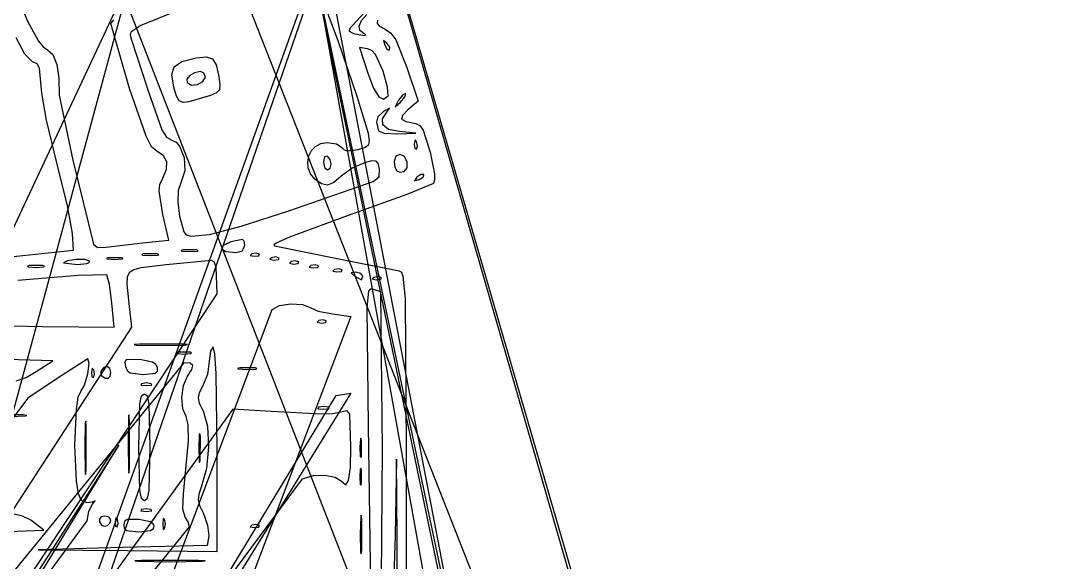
# Model space of a CAD drawing. Extents: x -109 to 333, y -74 to 385.
# Drawn here: x 234.6 to 332.7, y 142.3 to 194.2 of the extents above; entities that cross this region are included whole.
import ezdxf

# ---------------------------------------------------------------- set-up
doc = ezdxf.new("R2010")
doc.units = 0

msp = doc.modelspace()

# ---------------------------------------------------------------- linework, layer by layer
at = {"layer": 'Image'}
for p, q in [((207.647886, 291.25081), (302.569, 47.0199)), ((268.043613, 282.974969), (190.906, -1.69433)), ((152.779, 1.20722), (273.72797, 259.363193)), ((252.99237, 259.457269), (327.177, 3.75506)), ((327.177, 1.87358), (252.99237, 259.457269)), ((254.684448, 247.039021), (301.197, 5.79093)), ((297.887957, 3.250942), (254.573196, 244.499021)), ((332.651688, 1.735468), (237.729096, 243.051549)), ((254.497076, 237.986329), (303.133, 6.21793)), ((303.133005, 3.79364), (254.497076, 237.986329)), ((197.958468, 10.49204), (274.44119, 231.987084)), ((274.44119, 231.987084), (197.959, 18.9587)), ((264.93367, 192.21378), (263.100033, 197.152951)), ((234.177823, 196.617851), (235.275103, 194.051451)), ((253.248951, 196.604378), (246.059902, 193.686076)), ((243.208923, 193.880786), (243.500831, 194.241656)), ((267.391433, 194.856558), (266.019773, 193.360608)), ((267.165184, 194.161787), (267.667592, 194.733612)), ((268.704211, 194.205166), (268.658214, 193.886103)), ((235.275103, 194.051451), (236.283346, 192.194282)), ((244.982063, 187.675696), (243.208923, 193.880786)), ((246.059902, 193.686076), (245.119542, 193.044102)), ((266.019773, 193.360608), (265.987067, 193.134561)), ((266.946028, 193.637784), (267.165184, 194.161787)), ((267.017099, 193.20659), (266.946028, 193.637784)), ((268.658214, 193.886103), (268.888404, 193.632993)), ((268.888404, 193.632993), (269.428281, 193.34179)), ((269.428281, 193.34179), (269.967669, 192.958577)), ((234.970911, 190.949563), (234.168292, 192.495517)), ((245.119542, 193.044102), (245.035462, 192.788411)), ((245.035462, 192.788411), (245.103091, 192.523298)), ((245.103091, 192.523298), (246.797491, 187.334928)), ((265.987067, 193.134561), (266.389992, 192.933888)), ((266.389992, 192.933888), (267.465705, 192.743084)), ((267.38537, 192.913192), (267.017099, 193.20659)), ((267.611639, 192.782162), (267.385361, 192.913201)), ((267.385361, 192.913201), (267.38537, 192.913192)), ((267.465705, 192.743084), (267.611639, 192.782162)), ((269.59591, 192.01225), (269.274653, 192.246361)), ((269.274653, 192.246361), (269.385259, 191.801599)), ((269.967669, 192.958577), (270.444537, 192.303433)), ((270.444537, 192.303433), (271.505411, 189.65412)), ((236.283346, 192.194282), (236.741187, 191.633313)), ((236.741187, 191.633313), (237.136353, 191.363361)), ((237.136353, 191.363361), (237.648575, 190.909398)), ((266.768001, 186.897559), (264.93367, 192.21378)), ((267.753916, 191.464404), (266.9679, 191.581151)), ((266.9679, 191.581151), (267.770483, 189.112551)), ((268.15632, 191.302598), (267.753916, 191.464404)), ((268.517318, 190.918845), (268.15632, 191.302598)), ((269.385259, 191.801599), (269.628598, 191.386937)), ((269.864267, 191.622601), (269.595909, 192.01225)), ((269.595909, 192.01225), (269.59591, 192.01225)), ((269.628598, 191.386937), (269.852844, 191.337502)), ((269.852844, 191.337502), (269.864267, 191.622601)), ((235.719782, 190.205967), (234.970911, 190.949563)), ((237.648575, 190.909398), (238.025243, 189.972323)), ((249.993334, 190.231363), (251.36753, 190.58235)), ((251.36753, 190.58235), (252.327523, 190.694128)), ((252.327523, 190.694128), (252.917755, 190.509033)), ((252.917755, 190.509033), (253.273117, 189.916069)), ((269.225476, 189.325004), (268.517318, 190.918845)), ((236.148994, 190.00971), (235.719782, 190.205967)), ((236.391989, 189.606122), (236.148994, 190.00971)), ((236.605705, 187.207777), (236.391989, 189.606122)), ((238.025243, 189.972323), (238.242066, 188.644801)), ((249.01977, 188.971557), (249.244056, 189.737531)), ((249.244056, 189.737531), (249.993334, 190.231363)), ((253.273117, 189.916069), (253.5285, 188.80424)), ((269.649878, 187.799801), (269.225476, 189.325004)), ((271.505411, 189.65412), (272.581521, 186.4556)), ((238.242066, 188.644801), (238.274753, 187.019501)), ((249.22055, 187.80414), (249.01977, 188.971557)), ((250.750422, 188.899743), (250.481502, 188.561806)), ((250.481502, 188.561806), (250.498369, 188.225759)), ((251.21102, 189.16212), (250.750422, 188.899743)), ((251.769189, 189.271489), (251.21102, 189.16212)), ((251.492694, 188.053079), (252.013884, 188.330976)), ((252.101371, 189.122644), (251.769189, 189.271489)), ((252.013884, 188.330976), (252.239539, 188.756695)), ((252.23954, 188.756693), (252.101371, 189.122644)), ((252.239539, 188.756695), (252.23954, 188.756693)), ((253.5285, 188.80424), (253.637094, 188.023713)), ((267.770483, 189.112551), (268.307674, 187.706725)), ((246.569709, 183.086724), (244.982063, 187.675696)), ((249.220549, 187.804136), (249.22055, 187.80414)), ((249.485138, 186.929543), (249.220549, 187.804136)), ((250.498369, 188.225759), (250.909635, 187.994256)), ((250.909635, 187.994256), (251.492694, 188.053079)), ((253.577871, 187.54736), (253.293705, 187.245749)), ((253.637094, 188.023713), (253.577871, 187.54736)), ((268.307674, 187.706725), (268.814846, 186.875742)), ((269.707568, 186.973154), (269.649878, 187.799801)), ((237.057456, 184.63033), (236.605705, 187.207777)), ((238.274753, 187.019501), (239.562195, 180.804904)), ((246.797491, 187.334928), (248.072695, 183.703387)), ((249.746505, 186.468092), (249.485138, 186.929543)), ((250.106271, 186.32007), (249.746505, 186.468092)), ((250.666059, 186.385766), (250.106271, 186.32007)), ((252.727469, 186.98945), (250.666059, 186.385766)), ((253.293705, 187.245749), (252.727469, 186.98945)), ((267.834831, 183.352078), (266.768001, 186.897559)), ((268.814846, 186.875742), (269.284109, 186.628313)), ((269.284109, 186.628313), (269.707573, 186.973151)), ((269.707573, 186.973151), (269.707568, 186.973154)), ((270.715189, 186.532773), (270.383719, 185.912818)), ((271.119906, 187.065771), (270.715189, 186.532773)), ((270.89519, 186.352777), (271.321275, 186.864402)), ((271.393368, 187.18233), (271.119906, 187.065771)), ((271.321275, 186.864402), (271.393368, 187.182329)), ((271.393368, 187.182329), (271.393368, 187.18233)), ((272.581521, 186.4556), (271.605626, 185.606335)), ((269.261284, 185.465636), (268.716754, 184.955288)), ((269.16253, 184.758685), (269.64203, 185.48367)), ((269.83742, 185.769392), (269.261284, 185.465636)), ((269.64203, 185.48367), (269.83742, 185.769392)), ((270.383719, 185.912818), (270.89519, 186.352777)), ((271.605626, 185.606335), (271.073365, 185.077296)), ((238.049585, 180.547147), (237.057456, 184.63033)), ((268.716754, 184.955288), (268.602775, 184.449866)), ((268.602775, 184.449866), (268.795363, 183.602424)), ((269.20197, 184.172583), (269.16253, 184.758685)), ((271.073365, 185.077296), (270.991331, 184.734648)), ((270.991331, 184.734648), (271.401851, 184.5046)), ((271.401851, 184.5046), (272.347249, 184.313365)), ((248.072695, 183.703387), (248.536619, 183.001382)), ((268.795363, 183.602424), (269.320413, 183.377715)), ((269.743662, 183.754212), (269.20197, 184.172583)), ((270.77092, 183.53242), (269.743662, 183.754212)), ((272.370183, 183.388387), (270.770913, 183.532433)), ((270.770913, 183.532433), (270.77092, 183.53242)), ((272.347249, 184.313365), (272.729483, 184.13059)), ((272.729483, 184.13059), (273.062393, 183.664133)), ((273.062393, 183.664133), (273.740409, 181.564045)), ((247.104461, 182.090038), (246.569709, 183.086724)), ((248.536619, 183.001382), (249.038111, 182.726478)), ((249.038111, 182.726478), (249.43658, 182.519896)), ((249.43658, 182.519896), (249.769156, 182.14313)), ((263.28278, 182.40331), (263.899244, 182.503945)), ((263.899244, 182.503945), (264.76237, 182.35616)), ((267.947178, 182.689767), (267.834831, 183.352078)), ((267.869315, 182.291335), (267.947178, 182.689767)), ((269.320413, 183.377715), (270.582763, 183.322649)), ((270.582763, 183.322649), (272.370183, 183.388387)), ((272.287975, 182.738138), (272.21259, 182.347508)), ((272.43992, 182.574855), (272.287975, 182.738138)), ((272.43992, 182.574854), (272.43992, 182.574855)), ((272.512726, 182.159263), (272.43992, 182.574854)), ((247.598623, 181.654506), (247.104461, 182.090038)), ((248.24122, 181.218328), (247.598623, 181.654506)), ((249.769156, 182.14313), (250.201619, 181.046391)), ((262.129809, 181.207085), (262.384834, 181.715717)), ((262.384834, 181.715717), (262.773567, 182.127513)), ((262.773567, 182.127513), (263.28278, 182.40331)), ((264.76237, 182.35616), (265.297114, 182.000845)), ((265.297114, 182.000845), (265.503227, 181.782324)), ((265.503227, 181.782324), (265.808716, 181.683415)), ((265.808716, 181.683415), (266.847054, 181.830208)), ((266.847054, 181.830208), (267.527266, 182.042807)), ((267.527266, 182.042807), (267.869315, 182.291335)), ((272.21259, 182.347508), (272.258377, 181.904921)), ((272.258377, 181.904921), (272.41023, 181.853619)), ((272.41023, 181.853619), (272.512726, 182.159263)), ((273.740409, 181.564045), (274.141376, 179.508437)), ((239.052306, 176.436149), (238.049585, 180.547147)), ((239.562195, 180.804904), (241.556773, 172.784401)), ((248.550604, 180.645148), (248.24122, 181.218328)), ((248.527528, 179.93158), (248.550604, 180.645148)), ((250.201619, 181.046391), (250.265476, 179.77095)), ((262.021722, 180.64078), (262.129809, 181.207085)), ((262.073801, 180.055965), (262.021722, 180.64078)), ((263.638117, 181.124279), (263.527578, 180.645395)), ((263.527578, 180.645395), (263.638117, 180.098191)), ((263.903893, 181.187628), (263.638117, 181.124279)), ((264.169644, 180.864097), (263.903893, 181.187628)), ((264.28018, 180.412827), (264.169644, 180.864097)), ((267.442574, 180.564242), (266.266295, 180.043226)), ((268.148097, 180.733618), (267.442574, 180.564242)), ((268.555517, 180.722346), (268.148097, 180.733618)), ((268.771216, 180.488594), (268.555517, 180.722346)), ((268.901574, 179.99053), (268.771216, 180.488594)), ((270.458994, 181.197267), (270.30059, 180.685905)), ((270.30059, 180.685905), (270.359438, 180.135796)), ((270.825633, 181.357932), (270.458994, 181.197267)), ((271.237648, 181.17298), (270.825633, 181.357932)), ((271.53218, 180.647489), (271.237648, 181.17298)), ((271.524858, 180.077576), (271.532179, 180.647489)), ((271.532179, 180.647489), (271.53218, 180.647489)), ((248.172747, 179.074236), (248.527528, 179.93158)), ((250.265476, 179.77095), (249.890704, 178.651498)), ((262.299276, 179.491802), (262.073801, 180.055965)), ((262.711374, 178.987455), (262.299276, 179.491802)), ((263.638117, 180.098191), (263.903893, 179.870594)), ((263.903893, 179.870594), (264.169644, 180.029874)), ((264.169644, 180.029874), (264.28018, 180.412827)), ((264.28018, 180.412827), (264.28018, 180.412827)), ((266.266295, 180.043226), (265.238054, 179.287522)), ((268.864934, 179.200136), (268.901574, 179.99053)), ((270.359438, 180.135796), (270.535515, 179.79308)), ((270.535515, 179.79308), (270.82812, 179.65847)), ((270.82812, 179.65847), (271.236551, 179.732678)), ((271.236551, 179.732678), (271.524858, 180.077576)), ((274.141376, 179.508437), (274.152445, 178.891171)), ((247.901117, 178.475038), (248.172747, 179.074236)), ((249.890704, 178.651498), (249.63037, 177.892803)), ((260.20535, 175.96684), (268.27919, 178.76188)), ((263.34766, 178.525088), (262.711374, 178.987455)), ((263.918074, 178.41352), (263.34766, 178.525088)), ((264.516808, 178.663936), (263.918074, 178.41352)), ((265.238054, 179.287522), (264.516808, 178.663936)), ((268.27919, 178.76188), (268.864934, 179.200136)), ((274.035783, 178.562365), (271.489023, 177.512785)), ((272.458444, 179.164697), (272.22433, 178.843429)), ((272.22433, 178.843429), (272.669095, 178.954046)), ((272.848083, 179.433044), (272.458444, 179.164697)), ((272.669095, 178.954046), (273.083743, 179.197379)), ((273.13318, 179.421623), (272.848083, 179.433044)), ((273.083743, 179.197379), (273.133181, 179.421623)), ((273.133181, 179.421623), (273.13318, 179.421623)), ((274.152445, 178.891171), (274.035783, 178.562365)), ((247.81115, 177.83603), (247.901117, 178.475038)), ((248.177263, 175.616966), (247.81115, 177.83603)), ((249.63037, 177.892803), (249.595619, 176.800487)), ((249.595619, 176.800487), (249.781373, 175.456612)), ((271.489023, 177.512785), (265.884163, 175.507555)), ((239.529525, 173.791827), (239.052306, 176.436149)), ((248.73214, 173.143486), (248.177263, 175.616966)), ((255.676429, 174.48758), (260.20535, 175.966858)), ((260.20535, 175.966858), (260.20535, 175.96684)), ((249.781373, 175.456612), (250.18255, 173.943238)), ((265.884163, 175.507555), (260.269718, 173.449743)), ((239.632536, 172.191957), (239.529525, 173.791827)), ((250.18255, 173.943238), (250.408405, 173.659324)), ((250.408405, 173.659324), (250.875155, 173.518195)), ((250.875155, 173.518195), (252.636406, 173.685501)), ((252.636406, 173.685501), (255.676429, 174.48758)), ((241.556773, 172.784401), (241.93057, 172.462064)), ((242.738243, 172.479277), (246.252813, 172.909008)), ((246.25271, 172.908974), (248.73214, 173.143486)), ((246.252813, 172.909008), (246.25271, 172.908974)), ((253.931507, 172.655238), (253.784295, 172.326757)), ((254.67617, 172.995304), (253.931507, 172.655238)), ((255.788, 173.220458), (254.67617, 172.995304)), ((255.963602, 173.058081), (255.788, 173.220458)), ((255.798289, 172.142203), (256.002642, 172.685043)), ((256.00264, 172.68504), (255.963602, 173.058081)), ((256.002642, 172.685043), (256.00264, 172.68504)), ((259.019711, 172.870415), (258.794336, 172.697401)), ((258.794336, 172.697401), (258.839313, 172.603775)), ((260.269718, 173.449743), (259.019711, 172.870415)), ((231.730316, 171.359334), (239.632536, 172.191957)), ((241.93057, 172.462064), (242.738243, 172.479277)), ((246.31226, 171.851336), (246.160498, 171.784517)), ((246.160498, 171.784517), (246.234071, 171.729797)), ((246.234071, 171.729797), (246.970797, 171.679245)), ((247.62931, 171.851336), (246.31226, 171.851336)), ((246.970797, 171.679245), (247.707497, 171.729797)), ((247.781067, 171.784516), (247.629306, 171.851336)), ((247.629306, 171.851336), (247.62931, 171.851336)), ((247.707497, 171.729797), (247.781067, 171.784516)), ((250.07598, 172.227061), (249.924201, 172.160242)), ((249.924201, 172.160242), (249.997766, 172.105522)), ((249.997766, 172.105522), (250.734489, 172.05497)), ((251.393, 172.227061), (250.07598, 172.227061)), ((250.734489, 172.05497), (251.471211, 172.105522)), ((251.544775, 172.160242), (251.392998, 172.227061)), ((251.392998, 172.227061), (251.393, 172.227061)), ((251.471211, 172.105522), (251.544775, 172.160242)), ((253.784295, 172.326757), (254.202971, 172.077082)), ((254.202971, 172.077082), (255.155976, 171.973434)), ((255.155976, 171.973434), (255.798289, 172.142203)), ((256.683923, 171.848965), (256.520647, 171.697019)), ((256.520647, 171.697019), (256.911281, 171.621621)), ((257.099516, 171.921777), (256.683923, 171.848965)), ((256.911281, 171.621621), (257.353868, 171.667423)), ((257.40517, 171.819275), (257.099516, 171.921777)), ((257.353868, 171.667423), (257.405169, 171.819261)), ((257.405169, 171.819261), (257.40517, 171.819275)), ((258.839313, 172.603775), (264.845163, 171.407245)), ((235.40038, 170.72206), (235.248601, 170.655241)), ((236.7174, 170.72206), (235.40038, 170.72206)), ((236.869175, 170.655241), (236.717398, 170.72206)), ((236.717398, 170.72206), (236.7174, 170.72206)), ((239.054649, 171.182448), (238.69219, 170.984107)), ((238.69219, 170.984107), (240.03145, 170.83867)), ((239.865806, 171.29527), (239.054649, 171.182448)), ((240.711333, 171.29454), (239.865806, 171.29527)), ((240.03145, 170.83867), (240.920364, 170.930777)), ((241.1769, 171.152224), (240.711333, 171.29454)), ((240.920364, 170.930777), (241.146476, 171.030478)), ((241.146476, 171.030478), (241.1769, 171.152224)), ((241.1769, 171.152224), (241.1769, 171.152224)), ((242.92595, 171.475046), (242.774188, 171.408226)), ((242.774188, 171.408226), (242.847761, 171.353505)), ((242.847761, 171.353505), (243.584487, 171.302953)), ((244.243, 171.475046), (242.92595, 171.475046)), ((243.584487, 171.302953), (244.321187, 171.353506)), ((244.394757, 171.408226), (244.242996, 171.475046)), ((244.242996, 171.475046), (244.243, 171.475046)), ((244.321187, 171.353506), (244.394757, 171.408226)), ((248.489716, 170.786244), (246.082716, 170.493046)), ((252.817106, 171.21567), (248.489716, 170.786244)), ((253.089049, 171.075544), (252.817106, 171.21567)), ((253.257789, 170.575458), (253.089049, 171.075544)), ((258.565753, 171.472676), (258.402477, 171.320728)), ((258.402477, 171.320728), (258.793111, 171.245332)), ((258.981346, 171.545488), (258.565753, 171.472676)), ((258.793111, 171.245332), (259.235688, 171.291133)), ((259.287, 171.442986), (258.981346, 171.545488)), ((259.235688, 171.291133), (259.286999, 171.442969)), ((259.286999, 171.442969), (259.287, 171.442986)), ((260.446782, 171.095707), (260.283492, 170.943759)), ((260.283492, 170.943759), (260.674112, 170.868363)), ((260.862371, 171.168519), (260.446782, 171.095707)), ((260.674112, 170.868363), (261.11671, 170.914164)), ((261.168, 171.066017), (260.862371, 171.168519)), ((261.11671, 170.914164), (261.168, 171.066)), ((261.168, 171.066), (261.168, 171.066017)), ((262.329053, 170.71969), (262.165777, 170.567743)), ((262.744646, 170.792502), (262.329053, 170.71969)), ((263.0503, 170.69), (262.744646, 170.792502)), ((262.998998, 170.538148), (263.050299, 170.689986)), ((263.050299, 170.689986), (263.0503, 170.69)), ((264.845163, 171.407245), (270.771823, 170.232365)), ((240.089206, 169.774796), (234.298271, 169.289676)), ((235.248601, 170.655241), (235.322166, 170.600522)), ((235.322166, 170.600522), (236.058889, 170.549969)), ((236.058889, 170.549969), (236.795611, 170.600521)), ((236.795611, 170.600521), (236.869175, 170.655241)), ((242.832813, 169.832094), (240.089206, 169.774796)), ((243.090386, 168.92247), (242.832813, 169.832094)), ((244.960421, 170.03374), (244.755033, 169.599405)), ((245.386181, 170.312635), (244.960421, 170.03374)), ((246.082716, 170.493046), (245.386181, 170.312635)), ((253.36806, 168.01715), (253.257789, 170.575458)), ((262.165777, 170.567743), (262.556411, 170.492346)), ((262.556411, 170.492346), (262.998998, 170.538148)), ((264.586503, 170.343015), (264.423227, 170.191068)), ((264.423227, 170.191068), (264.813861, 170.115671)), ((265.002096, 170.415827), (264.586503, 170.343015)), ((264.813861, 170.115671), (265.256448, 170.161473)), ((265.30775, 170.313325), (265.002096, 170.415827)), ((265.256448, 170.161473), (265.307749, 170.313308)), ((265.307749, 170.313308), (265.30775, 170.313325)), ((266.632363, 170.08103), (266.193409, 170.010811)), ((266.193409, 170.010811), (266.538298, 169.710495)), ((266.538298, 169.710495), (267.180907, 169.366294)), ((267.097458, 169.97456), (266.632363, 170.08103)), ((267.2909, 169.710495), (267.097458, 169.97456)), ((267.180907, 169.366294), (267.290899, 169.710495)), ((267.290899, 169.710495), (267.2909, 169.710495)), ((270.771823, 170.232365), (270.976527, 170.092216)), ((270.976527, 170.092216), (271.133931, 169.702876)), ((271.133931, 169.702876), (271.331502, 167.538774)), ((243.31386, 167.170484), (243.090386, 168.92247)), ((244.755033, 169.599405), (244.719616, 168.952673)), ((244.719616, 168.952673), (244.957086, 166.794194)), ((268.349232, 169.591234), (268.185942, 169.439289)), ((268.185942, 169.439289), (268.576562, 169.363893)), ((268.764821, 169.664048), (268.349232, 169.591234)), ((268.576562, 169.363893), (269.01916, 169.409694)), ((269.07045, 169.561544), (268.764821, 169.664048)), ((269.01916, 169.409694), (269.07045, 169.56153)), ((269.07045, 169.56153), (269.07045, 169.561544)), ((141.785, -0.203891), (253.36806, 168.01715)), ((267.846493, 168.27987), (267.680433, 166.71873)), ((267.999083, 168.477654), (267.846493, 168.27987)), ((268.203352, 168.456166), (267.999083, 168.477654)), ((269.015333, 168.204966), (268.203352, 168.456166)), ((269.1727, 153.153166), (269.015333, 168.204966)), ((243.513045, 164.818631), (243.31386, 167.170484)), ((244.957086, 166.794194), (245.194378, 164.818644)), ((258.63622, 166.511959), (259.341193, 166.890416)), ((259.341193, 166.890416), (260.422146, 167.06152)), ((260.422146, 167.06152), (261.512344, 167.005783)), ((261.512344, 167.005783), (262.24505, 166.70372)), ((271.331502, 167.538774), (271.43036, 153.203965)), ((196.72871, 2.465574), (258.63622, 166.511959)), ((266.16215, 165.84522), (204.254, 3.30757)), ((262.24505, 166.70372), (263.028845, 166.369158)), ((263.028845, 166.369158), (264.38994, 166.088126)), ((264.38994, 166.088126), (266.16215, 165.84522)), ((267.680433, 166.71873), (267.79334, 155.379866)), ((245.194378, 164.818644), (137.698, -0.203891)), ((227.699495, 165.096304), (236.681325, 164.889782)), ((236.681325, 164.889782), (243.513045, 164.818631)), ((263.081313, 165.451965), (262.918037, 165.300018)), ((262.918037, 165.300018), (263.308671, 165.224621)), ((263.496906, 165.524777), (263.081313, 165.451965)), ((263.308671, 165.224621), (263.751248, 165.270422)), ((263.80256, 165.422275), (263.496906, 165.524777)), ((263.751248, 165.270422), (263.802559, 165.422258)), ((263.802559, 165.422258), (263.80256, 165.422275)), ((245.94962, 163.214855), (245.430764, 163.161854)), ((245.430764, 163.161854), (245.627696, 163.118219)), ((245.627696, 163.118219), (247.91143, 163.077125)), ((250.08889, 163.213444), (245.94962, 163.214855)), ((247.91143, 163.077125), (250.258506, 163.116494)), ((250.08889, 163.213311), (250.08889, 163.213444)), ((250.524008, 163.159955), (250.08889, 163.213311)), ((250.258506, 163.116494), (250.524008, 163.159955)), ((252.991553, 162.937182), (252.725802, 162.539723)), ((253.152111, 162.290423), (252.991553, 162.937182)), ((249.70587, 162.444709), (249.567345, 162.318103)), ((249.567345, 162.318103), (250.169081, 162.257299)), ((250.83476, 162.430739), (249.70587, 162.444709)), ((250.169081, 162.257299), (250.830288, 162.3025)), ((250.830288, 162.3025), (250.925536, 162.359097)), ((250.925536, 162.359097), (250.834758, 162.430767)), ((250.834758, 162.430767), (250.83476, 162.430739)), ((252.725802, 162.539723), (252.615266, 161.584132)), ((253.270153, 160.397182), (253.152111, 162.290423)), ((250.169662, 161.431963), (132.61, 17.1057)), ((237.6508, 161.619401), (233.28477, 161.725373)), ((236.0683, 160.584591), (237.6508, 161.619401)), ((241.002772, 161.808242), (238.056772, 159.926762)), ((241.000489, 160.348877), (241.138128, 161.358578)), ((241.138128, 161.358578), (241.002772, 161.808242)), ((241.431761, 160.912504), (241.356352, 160.521875)), ((241.58371, 160.749222), (241.431761, 160.912504)), ((242.531319, 160.958449), (242.306512, 160.723573)), ((242.854044, 161.054962), (242.531319, 160.958449)), ((243.104118, 160.889157), (242.854044, 161.054962)), ((243.20812, 160.490518), (243.104118, 160.889157)), ((244.680252, 161.705799), (244.535319, 161.487991)), ((244.535319, 161.487991), (244.59893, 161.075201)), ((244.59893, 161.075201), (244.764329, 160.694904)), ((245.96291, 161.733718), (244.680252, 161.705799)), ((247.200538, 161.495434), (245.96291, 161.733718)), ((247.511238, 161.271623), (247.200538, 161.495434)), ((247.6539, 160.960955), (247.511238, 161.271623)), ((247.65459, 160.631406), (247.6539, 160.960955)), ((247.6539, 160.960955), (247.6539, 160.960955)), ((250.789407, 161.375087), (250.169662, 161.431963)), ((251.047686, 161.172386), (250.789407, 161.375087)), ((250.958033, 160.775753), (251.047686, 161.172386)), ((252.615266, 161.584132), (252.428989, 160.313198)), ((255.53613, 160.944867), (255.324442, 160.880726)), ((255.324442, 160.880726), (255.377207, 160.827058)), ((257.0413, 160.937276), (255.53613, 160.944867)), ((257.041305, 160.937272), (257.0413, 160.937276)), ((257.176527, 160.871381), (257.041305, 160.937272)), ((257.06114, 160.818561), (257.176527, 160.871381)), ((234.153676, 159.70987), (235.106495, 160.020923)), ((235.106495, 160.020923), (236.068301, 160.584581)), ((238.056772, 159.926762), (235.283742, 158.045282)), ((236.068301, 160.584581), (236.0683, 160.584591)), ((240.698032, 159.288073), (241.000489, 160.348877)), ((241.356352, 160.521875), (241.40215, 160.079287)), ((241.40215, 160.079287), (241.553992, 160.027987)), ((241.553992, 160.027987), (241.656499, 160.33363)), ((241.656499, 160.33363), (241.583682, 160.749222)), ((241.583682, 160.749222), (241.58371, 160.749222)), ((242.306512, 160.723573), (242.227045, 160.432328)), ((242.227045, 160.432328), (242.340344, 160.166708)), ((242.340344, 160.166708), (242.654718, 159.956692)), ((242.654718, 159.956692), (242.933151, 159.951482)), ((242.933151, 159.951482), (243.132125, 160.134837)), ((243.132125, 160.134837), (243.20812, 160.490518)), ((243.20812, 160.490518), (243.20812, 160.490518)), ((244.764329, 160.694904), (245.06024, 160.458104)), ((245.06024, 160.458104), (246.28992, 160.302435)), ((246.28992, 160.302435), (247.465643, 160.430224)), ((247.465643, 160.430224), (247.65459, 160.631406)), ((250.156021, 159.257858), (250.533982, 160.137083)), ((250.533982, 160.137083), (250.958033, 160.775753)), ((252.428989, 160.313198), (251.981113, 159.157582)), ((253.36784, 153.153482), (253.270153, 160.397182)), ((255.377207, 160.827058), (256.190236, 160.77362)), ((256.190236, 160.77362), (257.06114, 160.818561)), ((240.338929, 158.685102), (240.698032, 159.288073)), ((246.124479, 159.422694), (246.068613, 159.288649)), ((246.068613, 159.288649), (246.59483, 159.232894)), ((246.594834, 159.500985), (246.124479, 159.422694)), ((246.59483, 159.232894), (247.121072, 159.288649)), ((247.06521, 159.422694), (246.594834, 159.500985)), ((247.121072, 159.288649), (247.065209, 159.422694)), ((247.065209, 159.422694), (247.06521, 159.422694)), ((249.99824, 158.111274), (250.156021, 159.257858)), ((251.981113, 159.157582), (251.64601, 158.53366)), ((235.283742, 158.045282), (126.451, 14.7846)), ((169.86147, 2.03235), (264.7507, 158.286983)), ((266.16181, 158.520223), (171.273, 5.22673)), ((239.909749, 156.959748), (240.087225, 158.135425)), ((240.087225, 158.135425), (240.338929, 158.685102)), ((246.117694, 158.227572), (245.945878, 157.480859)), ((246.405794, 158.4216), (246.117694, 158.227572)), ((246.693894, 158.227571), (246.405794, 158.4216)), ((246.86571, 157.480855), (246.693894, 158.227571)), ((250.072425, 157.013769), (249.99824, 158.111274)), ((251.64601, 158.53366), (251.538469, 158.058955)), ((251.538469, 158.058955), (251.661296, 157.554022)), ((264.7507, 158.286983), (266.16181, 158.520223)), ((254.872529, 156.968041), (142.643, 1.98563)), ((239.775046, 153.552937), (239.909749, 156.959748)), ((245.945878, 157.480859), (245.84135, 153.3416)), ((246.970238, 153.3416), (246.86571, 157.480855)), ((250.390359, 156.281783), (250.072425, 157.013769)), ((251.661296, 157.554022), (252.017294, 156.839412)), ((258.541419, 156.761522), (254.872529, 156.968041)), ((263.057669, 157.165312), (263.001803, 157.031267)), ((263.001803, 157.031267), (263.52802, 156.975513)), ((263.528024, 157.243604), (263.057669, 157.165312)), ((263.52802, 156.975513), (264.054262, 157.031267)), ((263.9984, 157.165312), (263.528024, 157.243604)), ((264.054262, 157.031267), (263.998399, 157.165312)), ((263.998399, 157.165312), (263.9984, 157.165312)), ((234.827245, 156.438453), (232.193185, 156.435433)), ((233.612675, 156.287326), (235.056022, 156.33288)), ((235.170575, 156.380686), (234.827245, 156.43847)), ((234.827245, 156.43847), (234.827245, 156.438453)), ((235.056022, 156.33288), (235.170575, 156.380686)), ((244.896512, 156.211806), (244.856208, 153.717888)), ((244.939404, 156.429439), (244.896512, 156.211806)), ((244.991533, 155.866838), (244.939404, 156.429439)), ((250.598949, 155.52563), (250.390359, 156.281783)), ((252.017294, 156.839412), (252.440878, 155.365229)), ((263.339189, 156.494379), (258.541419, 156.761522)), ((264.385169, 156.535346), (263.339189, 156.494379)), ((265.314739, 156.718966), (264.385169, 156.535346)), ((265.801003, 156.821689), (265.314739, 156.718966)), ((266.052714, 156.503108), (265.801003, 156.821689)), ((266.161405, 153.385476), (266.052714, 156.503108)), ((240.75515, 155.625313), (240.714059, 153.341584)), ((240.798783, 155.822249), (240.75515, 155.625313)), ((240.851783, 155.303404), (240.798783, 155.822249)), ((240.850231, 151.164144), (240.850231, 155.303404)), ((240.850231, 155.303404), (240.851783, 155.303404)), ((244.990179, 151.351288), (244.993001, 155.866838)), ((244.993001, 155.866838), (244.991533, 155.866838)), ((250.624952, 153.950383), (250.598949, 155.52563)), ((252.440878, 155.365229), (252.548637, 153.382856)), ((267.79334, 155.379866), (268.040905, 140.076866)), ((251.65082, 154.57422), (251.603375, 153.340893)), ((251.700065, 154.668281), (251.65082, 154.57422)), ((251.7595, 154.368963), (251.700065, 154.668281)), ((251.755662, 152.111193), (251.759613, 154.368973)), ((251.759613, 154.368973), (251.7595, 154.368963)), ((267.06338, 154.153932), (267.009948, 153.340894)), ((267.117048, 154.206703), (267.06338, 154.153932)), ((267.1812, 153.995023), (267.117048, 154.206703)), ((267.17358, 152.489839), (267.1812, 153.995019)), ((267.1812, 153.995019), (267.1812, 153.995023)), ((243.959933, 153.529738), (149.416, 5.91092)), ((149.416, -1.615), (243.959933, 153.529738)), ((239.929962, 150.109758), (239.775046, 153.552937)), ((240.714059, 153.341584), (240.753739, 150.994518)), ((244.856208, 153.717888), (244.895285, 151.160037)), ((245.84135, 153.3416), (245.945878, 149.202342)), ((246.86571, 149.202341), (246.970238, 153.3416)), ((246.970238, 153.3416), (246.970238, 153.3416)), ((250.147055, 148.885503), (250.624952, 153.950383)), ((251.603375, 153.340893), (251.646255, 152.048335)), ((252.548637, 153.382856), (252.349633, 151.296404)), ((253.367828, 143.369798), (253.36784, 153.153482)), ((266.105936, 151.367983), (266.161405, 153.385476)), ((267.009948, 153.340894), (267.05486, 152.470006)), ((269.075104, 140.704024), (269.1727, 153.153116)), ((269.1727, 153.153116), (269.1727, 153.153166)), ((271.43036, 153.203965), (271.431, 136.372)), ((251.646255, 152.048335), (251.69524, 151.890163)), ((251.69524, 151.890163), (251.755662, 152.111193)), ((267.05486, 152.470006), (267.107686, 152.354619)), ((267.107686, 152.354619), (267.17358, 152.489839)), ((270.506943, 152.212435), (270.39586, 144.891685)), ((270.5924, 144.592445), (270.506943, 152.212435)), ((240.796998, 150.729021), (240.850231, 151.164144)), ((244.895285, 151.160037), (244.937849, 150.873198)), ((244.937849, 150.873198), (244.990179, 151.351288)), ((252.349633, 151.296404), (251.852928, 149.509982)), ((265.937596, 150.153971), (266.105936, 151.367983)), ((267.051912, 151.256087), (267.001362, 150.519371)), ((267.106625, 151.329656), (267.051912, 151.256087)), ((267.173433, 151.177888), (267.106625, 151.329656)), ((267.173433, 149.860851), (267.173433, 151.177891)), ((267.173433, 151.177891), (267.173433, 151.177888)), ((149.30622, -1.049385), (261.535133, 150.332398)), ((240.114508, 148.888622), (239.929962, 150.109758)), ((240.753739, 150.994518), (240.796998, 150.729021)), ((261.535133, 150.332398), (262.538803, 150.629299)), ((262.538803, 150.629299), (263.665723, 150.677528)), ((263.665723, 150.677528), (264.65624, 150.493711)), ((264.65624, 150.493711), (265.250703, 150.094476)), ((265.250703, 150.094476), (265.653485, 149.732961)), ((265.653485, 149.732961), (265.937596, 150.153971)), ((267.001362, 150.519371), (267.051912, 149.782655)), ((245.945878, 149.202342), (246.117694, 148.455628)), ((246.693894, 148.455628), (246.86571, 149.202341)), ((251.852928, 149.509982), (251.604142, 148.837056)), ((267.051912, 149.782655), (267.106625, 149.709086)), ((267.106625, 149.709086), (267.173433, 149.860851)), ((240.369635, 148.275302), (240.114508, 148.888622)), ((240.899648, 148.035126), (240.369635, 148.275302)), ((241.700749, 148.216333), (241.404455, 148.096283)), ((241.420824, 147.865273), (241.700749, 148.216333)), ((246.117694, 148.455628), (246.405794, 148.2616)), ((246.405794, 148.2616), (246.693894, 148.455628)), ((250.074615, 147.432652), (250.147055, 148.885503)), ((251.604142, 148.837056), (251.541792, 148.302885)), ((251.541792, 148.302885), (251.675699, 147.75944)), ((241.404455, 148.096283), (240.899648, 148.035126)), ((240.950445, 146.304883), (241.088617, 147.19787)), ((241.088617, 147.19787), (241.420824, 147.865273)), ((246.124507, 147.381929), (246.068641, 147.247884)), ((246.068641, 147.247884), (246.594858, 147.192129)), ((246.594862, 147.46022), (246.124507, 147.381929)), ((246.594858, 147.192129), (247.1211, 147.247884)), ((247.065238, 147.381929), (246.594862, 147.46022)), ((247.1211, 147.247884), (247.065237, 147.381929)), ((247.065237, 147.381929), (247.065238, 147.381929)), ((250.317178, 146.646543), (250.074615, 147.432652)), ((251.675699, 147.75944), (252.015685, 147.058692)), ((135.87021, 3.044134), (240.950445, 146.304883)), ((234.758687, 146.746725), (233.833177, 146.985436)), ((235.543835, 146.349451), (234.758687, 146.746725)), ((236.811205, 145.408712), (235.543835, 146.349451)), ((242.288061, 146.680418), (242.104708, 146.481438)), ((242.104708, 146.481438), (242.109919, 146.202999)), ((242.109919, 146.202999), (242.319938, 145.888624)), ((242.643731, 146.756417), (242.288061, 146.680418)), ((243.042369, 146.652405), (242.643731, 146.756417)), ((243.208175, 146.40233), (243.042369, 146.652405)), ((243.111663, 146.079607), (243.208175, 146.40233)), ((243.208175, 146.40233), (243.208175, 146.40233)), ((243.689589, 146.61396), (243.61418, 146.223331)), ((243.61418, 146.223331), (243.659978, 145.780743)), ((243.841538, 146.450678), (243.689589, 146.61396)), ((243.84151, 146.450677), (243.841538, 146.450678)), ((243.914327, 146.035085), (243.84151, 146.450677)), ((244.519901, 146.235037), (244.433665, 145.912714)), ((244.756992, 146.416283), (244.519901, 146.235037)), ((245.915475, 146.437636), (244.756992, 146.416283)), ((246.972266, 146.199322), (245.915475, 146.437636)), ((247.251502, 146.007867), (246.972266, 146.199322)), ((248.2152, 146.530052), (248.159451, 146.003827)), ((248.349245, 146.474195), (248.2152, 146.530052)), ((248.42754, 146.003826), (248.349245, 146.474195)), ((248.349245, 146.474195), (248.349245, 146.474195)), ((250.611631, 146.208382), (250.317178, 146.646543)), ((250.734105, 145.740418), (250.611631, 146.208382)), ((252.015685, 147.058692), (252.453778, 145.898501)), ((267.087651, 146.716494), (267.043431, 145.063127)), ((267.134136, 146.851576), (267.087651, 146.716494)), ((267.19044, 146.464287), (267.134136, 146.851576)), ((267.187957, 143.453927), (267.190779, 146.464297)), ((267.190779, 146.464297), (267.19044, 146.464287)), ((134.115174, 1.414184), (250.734105, 145.740418)), ((232.542124, 145.251255), (236.811214, 145.408712)), ((236.811214, 145.408712), (236.811205, 145.408712)), ((242.319938, 145.888624), (242.58555, 145.775334)), ((242.58555, 145.775334), (242.87679, 145.854802)), ((242.87679, 145.854802), (243.111663, 146.079607)), ((243.659978, 145.780743), (243.81182, 145.729442)), ((243.81182, 145.729442), (243.914327, 146.035085)), ((244.433665, 145.912714), (244.474458, 145.586794)), ((244.474458, 145.586794), (244.691581, 145.384139)), ((244.691581, 145.384139), (245.865635, 145.251234)), ((245.865635, 145.251234), (246.987802, 145.378633)), ((246.987802, 145.378633), (247.258886, 145.542192)), ((247.347445, 145.776153), (247.251502, 146.007867)), ((247.258886, 145.542192), (247.347445, 145.776153)), ((247.347445, 145.776153), (247.347445, 145.776153)), ((248.159451, 146.003827), (248.2152, 145.477599)), ((248.2152, 145.477599), (248.349245, 145.533456)), ((248.349245, 145.533456), (248.42754, 146.003826)), ((252.453778, 145.898501), (252.558962, 144.869622)), ((256.684291, 145.884565), (256.521015, 145.732621)), ((256.521015, 145.732621), (256.911649, 145.657224)), ((257.099884, 145.95738), (256.684291, 145.884565)), ((256.911649, 145.657224), (257.354236, 145.703026)), ((257.405538, 145.854876), (257.099884, 145.95738)), ((257.354236, 145.703026), (257.405537, 145.854861)), ((257.405537, 145.854861), (257.405538, 145.854876)), ((252.558962, 144.869622), (252.427108, 143.934242)), ((267.043431, 145.063127), (267.084314, 143.34865)), ((270.39586, 144.891685), (270.204073, 139.18689)), ((270.563648, 138.14307), (270.592399, 144.592442)), ((270.592399, 144.592442), (270.5924, 144.592445)), ((244.336738, 143.734773), (236.246388, 143.535298)), ((236.246388, 143.535298), (244.807108, 143.452551)), ((252.427108, 143.934242), (244.336738, 143.734773)), ((244.807108, 143.452551), (253.367828, 143.369798)), ((267.084314, 143.34865), (267.130867, 143.147418)), ((267.130867, 143.147418), (267.187957, 143.453927)), ((246.12406, 142.520307), (245.495302, 142.469881)), ((245.495302, 142.469881), (245.800083, 142.428588)), ((245.800083, 142.428588), (248.85219, 142.39044)), ((251.58034, 142.520307), (246.12406, 142.520307)), ((248.85219, 142.39044), (251.904321, 142.428588)), ((251.58035, 142.520307), (251.58034, 142.520307)), ((252.209107, 142.469881), (251.58035, 142.520307)), ((251.904321, 142.428588), (252.209107, 142.469881))]:
    msp.add_line(p, q, dxfattribs=at)

doc.saveas('drawing.dxf')
